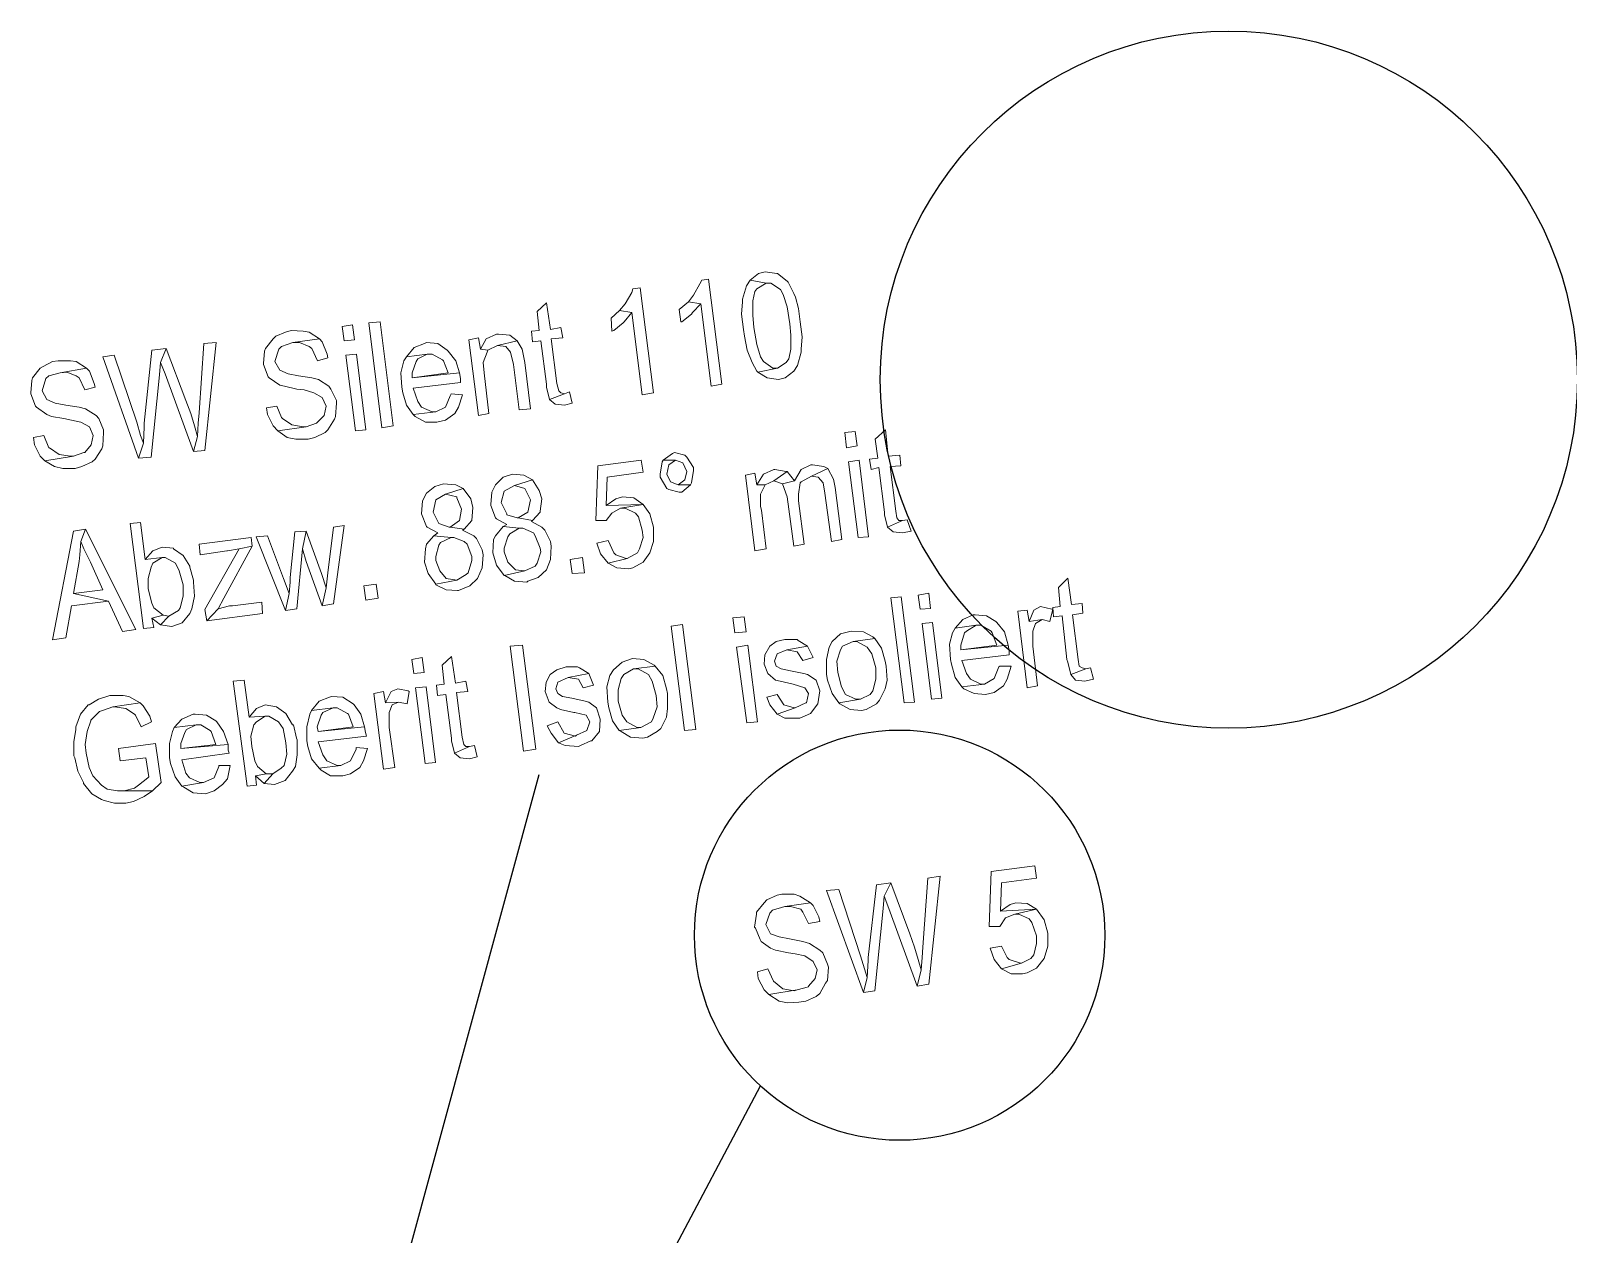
# Model space of a CAD drawing. Header units: metres. Extents: x 2713732.4 to 2713757.2, y 1226081.6 to 1226111.3.
# Drawn here: x 2713743.347 to 2713745.112, y 1226097.833 to 1226099.215 of the extents above; entities that cross this region are included whole.
import ezdxf

# ---------------------------------------------------------------- set-up
doc = ezdxf.new("R2010")
doc.units = ezdxf.units.M
doc.layers.add('einlagen_boden_erstes_og', color=7, linetype='Continuous', true_color=0x000000)

msp = doc.modelspace()

# ---------------------------------------------------------------- linework, layer by layer
at = {"layer": 'einlagen_boden_erstes_og', "color": 7, "linetype": 'Continuous', "lineweight": 25, "extrusion": (0.000477202, 0.001815, 0.999998)}
for p, q in [((2713743.9304, 1226098.3607, -0.1733), (2713743.4608, 1226096.6384, -0.17)), ((2713743.4608, 1226096.6384, -0.17), (2713744.1847, 1226098.0037, -0.1728))]:
    msp.add_line(p, q, dxfattribs=at)
at = {"layer": 'einlagen_boden_erstes_og', "color": 7, "lineweight": 0}
for points in [[(2713744.1901, 1226098.938), (2713744.1825, 1226098.9359), (2713744.1727, 1226098.9283), (2713744.1912, 1226098.925), (2713744.1966, 1226098.925), (2713744.2075, 1226098.9174), (2713744.2108, 1226098.912), (2713744.2151, 1226098.8978), (2713744.2184, 1226098.8783), (2713744.2194, 1226098.8653), (2713744.2194, 1226098.849), (2713744.2173, 1226098.8381), (2713744.214, 1226098.8338), (2713744.2042, 1226098.8272), (2713744.1814, 1226098.8229), (2713744.1923, 1226098.8164), (2713744.2053, 1226098.8142), (2713744.2129, 1226098.8164), (2713744.2227, 1226098.824), (2713744.2271, 1226098.8305), (2713744.2314, 1226098.8457), (2713744.2314, 1226098.849), (2713744.2325, 1226098.8631), (2713744.2303, 1226098.8805), (2713744.2281, 1226098.8957), (2713744.2249, 1226098.9087), (2713744.2227, 1226098.913), (2713744.2162, 1226098.9261), (2713744.2151, 1226098.9272), (2713744.2042, 1226098.9359), (2713744.2032, 1226098.9359)], [(2713744.1249, 1226098.9293), (2713744.1173, 1226098.9283), (2713744.1152, 1226098.9239), (2713744.1076, 1226098.9109), (2713744.1021, 1226098.9033), (2713744.1163, 1226098.9011), (2713744.1282, 1226098.8066), (2713744.1402, 1226098.8088)], [(2713744.1727, 1226098.9283), (2713744.1684, 1226098.9217), (2713744.164, 1226098.9065), (2713744.164, 1226098.9033), (2713744.163, 1226098.8892), (2713744.1651, 1226098.8718), (2713744.1662, 1226098.8642), (2713744.1695, 1226098.8479), (2713744.1749, 1226098.8338), (2713744.1803, 1226098.824), (2713744.1814, 1226098.8229), (2713744.2042, 1226098.8272), (2713744.1988, 1226098.8272), (2713744.1879, 1226098.8348), (2713744.1847, 1226098.8403), (2713744.1803, 1226098.8544), (2713744.1771, 1226098.8739), (2713744.176, 1226098.8881), (2713744.176, 1226098.9044), (2713744.1782, 1226098.9152), (2713744.1803, 1226098.9185), (2713744.1912, 1226098.925)], [(2713743.9392, 1226098.9022), (2713743.9283, 1226098.8924), (2713743.9305, 1226098.8707), (2713743.9218, 1226098.8696), (2713743.9229, 1226098.8577), (2713743.9327, 1226098.8587), (2713743.9392, 1226098.8088), (2713743.9392, 1226098.8055), (2713743.9425, 1226098.7914), (2713743.9598, 1226098.7979), (2713743.9555, 1226098.799), (2713743.9533, 1226098.8012), (2713743.9511, 1226098.8099), (2713743.9446, 1226098.8609), (2713743.9577, 1226098.862), (2713743.9555, 1226098.8739), (2713743.9435, 1226098.8718)], [(2713744.0467, 1226098.9196), (2713744.038, 1226098.9185), (2713744.037, 1226098.9141), (2713744.0294, 1226098.9011), (2713744.0228, 1226098.8935), (2713744.037, 1226098.8913), (2713744.0489, 1226098.7968), (2713744.0619, 1226098.799)], [(2713744.1021, 1226098.9033), (2713744.0913, 1226098.8946), (2713744.0934, 1226098.8805), (2713744.0945, 1226098.8805), (2713744.1054, 1226098.8892), (2713744.1065, 1226098.8913), (2713744.1163, 1226098.9011)], [(2713744.0228, 1226098.8935), (2713744.0131, 1226098.8848), (2713744.0141, 1226098.8696), (2713744.0163, 1226098.8707), (2713744.0272, 1226098.8794), (2713744.0283, 1226098.8805), (2713744.037, 1226098.8913)], [(2713743.6459, 1226098.8707), (2713743.6394, 1226098.8685), (2713743.6285, 1226098.8642), (2713743.6253, 1226098.8609), (2713743.6166, 1226098.85), (2713743.6155, 1226098.8468), (2713743.6144, 1226098.8327), (2713743.6144, 1226098.8316), (2713743.6198, 1226098.8175), (2713743.6209, 1226098.8164), (2713743.6329, 1226098.8077), (2713743.6383, 1226098.8066), (2713743.6524, 1226098.8033), (2713743.6611, 1226098.8023), (2713743.672, 1226098.799), (2713743.6818, 1226098.7936), (2713743.6861, 1226098.7838), (2713743.6839, 1226098.7729), (2713743.6763, 1226098.7653), (2713743.6752, 1226098.7642), (2713743.6633, 1226098.7599), (2713743.6307, 1226098.7555), (2713743.6416, 1226098.7479), (2713743.6513, 1226098.7458), (2713743.6655, 1226098.7458), (2713743.6731, 1226098.7479), (2713743.685, 1226098.7534), (2713743.6883, 1226098.7566), (2713743.6959, 1226098.7686), (2713743.697, 1226098.7718), (2713743.6981, 1226098.787), (2713743.6981, 1226098.7903), (2713743.6915, 1226098.8033), (2713743.6894, 1226098.8066), (2713743.6774, 1226098.8142), (2713743.6698, 1226098.8164), (2713743.6546, 1226098.8185), (2713743.6427, 1226098.8207), (2713743.6329, 1226098.8251), (2713743.6274, 1226098.8348), (2713743.6274, 1226098.8348), (2713743.6318, 1226098.849), (2713743.6351, 1226098.8522), (2713743.6481, 1226098.8566), (2713743.6785, 1226098.8609), (2713743.6666, 1226098.8685), (2713743.66, 1226098.8696)], [(2713743.7165, 1226098.8772), (2713743.7046, 1226098.875), (2713743.7067, 1226098.8587), (2713743.7187, 1226098.8598)], [(2713743.7502, 1226098.7588), (2713743.735, 1226098.8794), (2713743.748, 1226098.8805), (2713743.7632, 1226098.761), (2713743.7502, 1226098.7588)], [(2713743.5025, 1226098.85), (2713743.4862, 1226098.8479), (2713743.4775, 1226098.7642), (2713743.4775, 1226098.7599), (2713743.4765, 1226098.7414), (2713743.471, 1226098.724), (2713743.4852, 1226098.7251), (2713743.4949, 1226098.8196), (2713743.496, 1226098.8338)], [(2713743.5025, 1226098.85), (2713743.496, 1226098.8338), (2713743.5014, 1226098.8207), (2713743.534, 1226098.7316), (2713743.5384, 1226098.749), (2713743.5351, 1226098.761), (2713743.5308, 1226098.7751), (2713743.5253, 1226098.7903)], [(2713743.5601, 1226098.8566), (2713743.546, 1226098.8555), (2713743.5406, 1226098.7762), (2713743.5395, 1226098.7642), (2713743.5384, 1226098.749), (2713743.534, 1226098.7316), (2713743.5471, 1226098.7327)], [(2713743.6785, 1226098.8609), (2713743.6481, 1226098.8566), (2713743.6557, 1226098.8566), (2713743.6666, 1226098.8522), (2713743.6698, 1226098.85), (2713743.6763, 1226098.8359), (2713743.6883, 1226098.8392), (2713743.6872, 1226098.8435), (2713743.6818, 1226098.8577)], [(2713743.8012, 1226098.8566), (2713743.7991, 1226098.8555), (2713743.7871, 1226098.8511), (2713743.7784, 1226098.8403), (2713743.8023, 1226098.8435), (2713743.8078, 1226098.8435), (2713743.8197, 1226098.837), (2713743.8208, 1226098.8359), (2713743.8262, 1226098.8218), (2713743.785, 1226098.8164), (2713743.8393, 1226098.8218), (2713743.8349, 1226098.8359), (2713743.8262, 1226098.8468), (2713743.8251, 1226098.8479), (2713743.8143, 1226098.8555)], [(2713743.861, 1226098.862), (2713743.8501, 1226098.8598), (2713743.861, 1226098.7729), (2713743.8729, 1226098.7751), (2713743.8675, 1226098.8218), (2713743.8664, 1226098.8338), (2713743.8708, 1226098.8457), (2713743.8719, 1226098.8479), (2713743.8632, 1226098.849)], [(2713743.8838, 1226098.8663), (2713743.8816, 1226098.8663), (2713743.8697, 1226098.8609), (2713743.8632, 1226098.849), (2713743.8719, 1226098.8479), (2713743.8827, 1226098.8533), (2713743.9055, 1226098.8587), (2713743.8968, 1226098.8653)], [(2713743.9055, 1226098.8587), (2713743.8827, 1226098.8533), (2713743.8925, 1226098.8522), (2713743.8979, 1226098.8457), (2713743.9012, 1226098.8316), (2713743.9077, 1226098.7794), (2713743.9207, 1226098.7805), (2713743.9142, 1226098.8338), (2713743.911, 1226098.849)], [(2713743.3787, 1226098.8359), (2713743.3722, 1226098.8348), (2713743.3613, 1226098.8294), (2713743.3581, 1226098.8272), (2713743.3494, 1226098.8164), (2713743.3483, 1226098.8131), (2713743.3472, 1226098.799), (2713743.3472, 1226098.7979), (2713743.3526, 1226098.7838), (2713743.3537, 1226098.7827), (2713743.3657, 1226098.774), (2713743.3711, 1226098.7718), (2713743.3852, 1226098.7697), (2713743.3939, 1226098.7675), (2713743.4048, 1226098.7653), (2713743.4145, 1226098.7599), (2713743.4189, 1226098.7501), (2713743.4167, 1226098.7393), (2713743.4091, 1226098.7306), (2713743.408, 1226098.7306), (2713743.3961, 1226098.7262), (2713743.3635, 1226098.7208), (2713743.3744, 1226098.7143), (2713743.3841, 1226098.7121), (2713743.3983, 1226098.7121), (2713743.4059, 1226098.7143), (2713743.4178, 1226098.7197), (2713743.4211, 1226098.723), (2713743.4287, 1226098.7349), (2713743.4298, 1226098.7382), (2713743.4308, 1226098.7534), (2713743.4308, 1226098.7566), (2713743.4254, 1226098.7697), (2713743.4222, 1226098.7729), (2713743.4102, 1226098.7805), (2713743.4026, 1226098.7827), (2713743.3874, 1226098.7849), (2713743.3754, 1226098.787), (2713743.3657, 1226098.7914), (2713743.3602, 1226098.8012), (2713743.3602, 1226098.8012), (2713743.3646, 1226098.8153), (2713743.3678, 1226098.8185), (2713743.3809, 1226098.8218), (2713743.4113, 1226098.8272), (2713743.3993, 1226098.8348), (2713743.3928, 1226098.8359)], [(2713743.4428, 1226098.8424), (2713743.4298, 1226098.8403), (2713743.471, 1226098.724), (2713743.4765, 1226098.7414), (2713743.4732, 1226098.7501), (2713743.4689, 1226098.7653)], [(2713743.7209, 1226098.8435), (2713743.7089, 1226098.8424), (2713743.7198, 1226098.7555), (2713743.7317, 1226098.7566)], [(2713743.7784, 1226098.8403), (2713743.7752, 1226098.8359), (2713743.7719, 1226098.8218), (2713743.773, 1226098.8055), (2713743.7741, 1226098.799), (2713743.7784, 1226098.7849), (2713743.786, 1226098.774), (2713743.8121, 1226098.7773), (2713743.8078, 1226098.7773), (2713743.7958, 1226098.7827), (2713743.7915, 1226098.7892), (2713743.786, 1226098.8044), (2713743.8404, 1226098.8109), (2713743.8404, 1226098.8153), (2713743.8393, 1226098.8218), (2713743.785, 1226098.8164), (2713743.785, 1226098.8218), (2713743.7893, 1226098.8348), (2713743.7915, 1226098.8381), (2713743.8023, 1226098.8435)], [(2713743.4113, 1226098.8272), (2713743.3809, 1226098.8218), (2713743.3885, 1226098.8229), (2713743.3993, 1226098.8185), (2713743.4026, 1226098.8164), (2713743.4091, 1226098.8023), (2713743.4211, 1226098.8055), (2713743.42, 1226098.8099), (2713743.4145, 1226098.824)], [(2713743.8295, 1226098.7979), (2713743.8284, 1226098.7957), (2713743.823, 1226098.7827), (2713743.8121, 1226098.7773), (2713743.786, 1226098.774), (2713743.7882, 1226098.7718), (2713743.8002, 1226098.7653), (2713743.8132, 1226098.7653), (2713743.823, 1226098.7675), (2713743.8338, 1226098.7751), (2713743.8382, 1226098.7827), (2713743.8425, 1226098.7968)], [(2713743.9653, 1226098.8001), (2713743.9598, 1226098.7979), (2713743.9425, 1226098.7914), (2713743.949, 1226098.786), (2713743.9598, 1226098.7849), (2713743.9685, 1226098.787)], [(2713743.6296, 1226098.7838), (2713743.6177, 1226098.7816), (2713743.6188, 1226098.774), (2713743.6253, 1226098.761), (2713743.6307, 1226098.7555), (2713743.6633, 1226098.7599), (2713743.66, 1226098.7599), (2713743.647, 1226098.7621), (2713743.647, 1226098.7621), (2713743.6361, 1226098.7697), (2713743.6351, 1226098.7708)], [(2713743.3624, 1226098.7501), (2713743.3505, 1226098.7479), (2713743.3515, 1226098.7393), (2713743.3581, 1226098.7262), (2713743.3635, 1226098.7208), (2713743.3961, 1226098.7262), (2713743.3928, 1226098.7262), (2713743.3798, 1226098.7284), (2713743.3798, 1226098.7284), (2713743.3689, 1226098.736), (2713743.3678, 1226098.736)], [(2713744.2933, 1226098.7545), (2713744.2814, 1226098.7534), (2713744.2835, 1226098.736), (2713744.2955, 1226098.7382)], [(2713744.3281, 1226098.7566), (2713744.3161, 1226098.7458), (2713744.3194, 1226098.724), (2713744.3096, 1226098.723), (2713744.3118, 1226098.711), (2713744.3205, 1226098.7132), (2713744.327, 1226098.6621), (2713744.327, 1226098.6589), (2713744.3302, 1226098.6447), (2713744.3476, 1226098.6524), (2713744.3433, 1226098.6524), (2713744.3411, 1226098.6556), (2713744.34, 1226098.6632), (2713744.3335, 1226098.7143), (2713744.3455, 1226098.7154), (2713744.3444, 1226098.7273), (2713744.3313, 1226098.7262)], [(2713744.0858, 1226098.7306), (2713744.0837, 1226098.7295), (2713744.0728, 1226098.7219), (2713744.0869, 1226098.7219), (2713744.0956, 1226098.7186), (2713744.1, 1226098.7088), (2713744.0978, 1226098.6991), (2713744.0902, 1226098.6936), (2713744.1043, 1226098.6936), (2713744.1054, 1226098.6958), (2713744.1076, 1226098.7099), (2713744.1076, 1226098.7132), (2713744.1, 1226098.7251), (2713744.0978, 1226098.7273)], [(2713744.0478, 1226098.7219), (2713743.9979, 1226098.7154), (2713743.9957, 1226098.6524), (2713744.0076, 1226098.6524), (2713744.0141, 1226098.661), (2713744.0239, 1226098.6665), (2713744.05, 1226098.6708), (2713744.0076, 1226098.6697), (2713744.0087, 1226098.7023), (2713744.05, 1226098.7078)], [(2713744.0728, 1226098.7219), (2713744.0717, 1226098.7197), (2713744.0695, 1226098.7056), (2713744.0695, 1226098.7023), (2713744.0772, 1226098.6893), (2713744.0793, 1226098.6882), (2713744.0913, 1226098.6849), (2713744.0945, 1226098.6849), (2713744.1043, 1226098.6936), (2713744.0902, 1226098.6936), (2713744.0815, 1226098.6969), (2713744.0772, 1226098.7056), (2713744.0793, 1226098.7164), (2713744.0869, 1226098.7219)], [(2713744.201, 1226098.711), (2713744.1999, 1226098.711), (2713744.1879, 1226098.7056), (2713744.1803, 1226098.6936), (2713744.1901, 1226098.6936), (2713744.1999, 1226098.698), (2713744.2151, 1226098.7088), (2713744.214, 1226098.7088)], [(2713744.2151, 1226098.7088), (2713744.1999, 1226098.698), (2713744.2097, 1226098.6947), (2713744.2238, 1226098.698)], [(2713744.2444, 1226098.7164), (2713744.2423, 1226098.7164), (2713744.2314, 1226098.711), (2713744.2238, 1226098.698), (2713744.2097, 1226098.6947), (2713744.2097, 1226098.6947), (2713744.2151, 1226098.6795), (2713744.2227, 1226098.623), (2713744.2347, 1226098.6252), (2713744.2281, 1226098.6752), (2713744.2281, 1226098.6828), (2713744.2303, 1226098.6958), (2713744.2314, 1226098.6969), (2713744.2433, 1226098.7034), (2713744.2618, 1226098.7121), (2713744.2575, 1226098.7143)], [(2713744.2618, 1226098.7121), (2713744.2433, 1226098.7034), (2713744.2509, 1226098.7023), (2713744.2564, 1226098.6958), (2713744.2586, 1226098.6839), (2713744.2662, 1226098.6285), (2713744.2781, 1226098.6306), (2713744.2705, 1226098.6904), (2713744.2683, 1226098.7001)], [(2713744.2977, 1226098.7219), (2713744.2857, 1226098.7197), (2713744.2966, 1226098.6328), (2713744.3085, 1226098.6339)], [(2713743.8208, 1226098.6947), (2713743.811, 1226098.6915), (2713743.8012, 1226098.6839), (2713743.7969, 1226098.6752), (2713743.7958, 1226098.66), (2713743.7958, 1226098.66), (2713743.8012, 1226098.6458), (2713743.8023, 1226098.6447), (2713743.8143, 1226098.6382), (2713743.8099, 1226098.635), (2713743.8295, 1226098.6328), (2713743.8327, 1226098.6328), (2713743.8447, 1226098.6285), (2713743.848, 1226098.6252), (2713743.8534, 1226098.6111), (2713743.8534, 1226098.6067), (2713743.849, 1226098.5926), (2713743.8469, 1226098.5904), (2713743.836, 1226098.5839), (2713743.8121, 1226098.5796), (2713743.8121, 1226098.5785), (2713743.8241, 1226098.5731), (2713743.8371, 1226098.572), (2713743.8382, 1226098.572), (2713743.8512, 1226098.5774), (2713743.8599, 1226098.5861), (2713743.8653, 1226098.598), (2713743.8664, 1226098.6132), (2713743.8653, 1226098.6187), (2713743.8588, 1226098.6317), (2713743.8556, 1226098.635), (2713743.8425, 1226098.6415), (2713743.8447, 1226098.6426), (2713743.8284, 1226098.6447), (2713743.8273, 1226098.6447), (2713743.8154, 1226098.6491), (2713743.8154, 1226098.6491), (2713743.8089, 1226098.6621), (2713743.8121, 1226098.6762), (2713743.8121, 1226098.6762), (2713743.823, 1226098.6828), (2713743.8436, 1226098.6893), (2713743.8349, 1226098.6936)], [(2713743.9001, 1226098.7056), (2713743.8892, 1226098.7023), (2713743.8805, 1226098.6936), (2713743.8762, 1226098.6849), (2713743.8751, 1226098.6708), (2713743.8751, 1226098.6697), (2713743.8805, 1226098.6556), (2713743.8816, 1226098.6545), (2713743.8936, 1226098.648), (2713743.8892, 1226098.6458), (2713743.9077, 1226098.6437), (2713743.912, 1226098.6437), (2713743.924, 1226098.6382), (2713743.9262, 1226098.635), (2713743.9316, 1226098.6209), (2713743.9327, 1226098.6165), (2713743.9283, 1226098.6035), (2713743.9262, 1226098.6002), (2713743.9142, 1226098.5948), (2713743.8903, 1226098.5894), (2713743.8914, 1226098.5894), (2713743.9023, 1226098.5828), (2713743.9164, 1226098.5817), (2713743.9175, 1226098.5828), (2713743.9294, 1226098.5872), (2713743.9392, 1226098.5959), (2713743.9435, 1226098.6078), (2713743.9446, 1226098.623), (2713743.9435, 1226098.6285), (2713743.937, 1226098.6415), (2713743.9338, 1226098.6447), (2713743.9218, 1226098.6513), (2713743.9229, 1226098.6524), (2713743.9066, 1226098.6556), (2713743.9055, 1226098.6556), (2713743.8936, 1226098.6589), (2713743.8936, 1226098.66), (2713743.8871, 1226098.673), (2713743.8903, 1226098.686), (2713743.8903, 1226098.686), (2713743.9023, 1226098.6925), (2713743.9229, 1226098.6991), (2713743.9131, 1226098.7045)], [(2713743.9229, 1226098.6991), (2713743.9023, 1226098.6925), (2713743.9023, 1226098.6925), (2713743.9142, 1226098.6893), (2713743.9142, 1226098.6893), (2713743.9207, 1226098.6762), (2713743.9175, 1226098.6621), (2713743.9175, 1226098.6621), (2713743.9066, 1226098.6556), (2713743.9229, 1226098.6524), (2713743.9316, 1226098.6621), (2713743.9316, 1226098.6632), (2713743.9338, 1226098.6773), (2713743.9305, 1226098.6871)], [(2713744.1782, 1226098.7067), (2713744.1673, 1226098.7045), (2713744.1782, 1226098.6176), (2713744.1912, 1226098.6198), (2713744.1858, 1226098.6643), (2713744.1847, 1226098.6686), (2713744.1847, 1226098.6828), (2713744.1901, 1226098.6936), (2713744.1803, 1226098.6936)], [(2713743.8436, 1226098.6893), (2713743.823, 1226098.6828), (2713743.823, 1226098.6828), (2713743.836, 1226098.6795), (2713743.836, 1226098.6784), (2713743.8414, 1226098.6654), (2713743.8393, 1226098.6524), (2713743.8393, 1226098.6524), (2713743.8284, 1226098.6447), (2713743.8447, 1226098.6426), (2713743.8534, 1226098.6524), (2713743.8534, 1226098.6524), (2713743.8545, 1226098.6676), (2713743.8523, 1226098.6773)], [(2713744.0261, 1226098.6795), (2713744.0185, 1226098.6773), (2713744.0076, 1226098.6697), (2713744.05, 1226098.6708), (2713744.0391, 1226098.6784)], [(2713744.05, 1226098.6708), (2713744.0239, 1226098.6665), (2713744.0294, 1226098.6665), (2713744.0413, 1226098.661), (2713744.0446, 1226098.6567), (2713744.0489, 1226098.6415), (2713744.05, 1226098.6328), (2713744.0456, 1226098.6198), (2713744.0435, 1226098.6154), (2713744.0315, 1226098.6089), (2713744.0098, 1226098.6035), (2713744.0196, 1226098.598), (2713744.0337, 1226098.597), (2713744.038, 1226098.598), (2713744.05, 1226098.6046), (2713744.0576, 1226098.6154), (2713744.0619, 1226098.6285), (2713744.0619, 1226098.6447), (2713744.0619, 1226098.6447), (2713744.0576, 1226098.66)], [(2713743.4102, 1226098.6426), (2713743.3961, 1226098.6404), (2713743.3722, 1226098.5155), (2713743.3874, 1226098.5177), (2713743.3939, 1226098.5546), (2713743.4363, 1226098.56), (2713743.3961, 1226098.5687), (2713743.4026, 1226098.6056), (2713743.4037, 1226098.6132), (2713743.4048, 1226098.6285)], [(2713743.4102, 1226098.6426), (2713743.4048, 1226098.6285), (2713743.408, 1226098.6198), (2713743.4156, 1226098.6046), (2713743.4298, 1226098.5731), (2713743.3961, 1226098.5687), (2713743.4363, 1226098.56), (2713743.4526, 1226098.5253), (2713743.4678, 1226098.5274)], [(2713743.4732, 1226098.6502), (2713743.4613, 1226098.6491), (2713743.4765, 1226098.5285), (2713743.4884, 1226098.5296), (2713743.4862, 1226098.5405), (2713743.4993, 1226098.5437), (2713743.4884, 1226098.5524), (2713743.4862, 1226098.5578), (2713743.4819, 1226098.5741), (2713743.4819, 1226098.5861), (2713743.4852, 1226098.5991), (2713743.4873, 1226098.6035), (2713743.4982, 1226098.61), (2713743.4786, 1226098.6078)], [(2713743.6633, 1226098.6404), (2713743.6503, 1226098.6393), (2713743.6448, 1226098.5872), (2713743.6448, 1226098.5817), (2713743.6437, 1226098.5687), (2713743.6394, 1226098.5492), (2713743.6524, 1226098.5513), (2713743.659, 1226098.6198)], [(2713743.6633, 1226098.6404), (2713743.659, 1226098.6198), (2713743.6633, 1226098.6056), (2713743.6818, 1226098.5546), (2713743.6861, 1226098.5752), (2713743.6807, 1226098.5915)], [(2713743.7067, 1226098.6469), (2713743.6948, 1226098.6447), (2713743.6883, 1226098.5926), (2713743.6861, 1226098.5752), (2713743.6818, 1226098.5546), (2713743.6948, 1226098.5568)], [(2713743.8892, 1226098.6458), (2713743.8805, 1226098.635), (2713743.8784, 1226098.6306), (2713743.8773, 1226098.6154), (2713743.8816, 1226098.6013), (2713743.8903, 1226098.5894), (2713743.9142, 1226098.5948), (2713743.9034, 1226098.5959), (2713743.8947, 1226098.6046), (2713743.8903, 1226098.6165), (2713743.8903, 1226098.6209), (2713743.8947, 1226098.6339), (2713743.8968, 1226098.6371), (2713743.9077, 1226098.6437)], [(2713744.3531, 1226098.6534), (2713744.3476, 1226098.6524), (2713744.3302, 1226098.6447), (2713744.3368, 1226098.6393), (2713744.3476, 1226098.6382), (2713744.3574, 1226098.6404)], [(2713743.4982, 1226098.6219), (2713743.4873, 1226098.6176), (2713743.4786, 1226098.6078), (2713743.4982, 1226098.61), (2713743.5014, 1226098.61), (2713743.5134, 1226098.6035), (2713743.5177, 1226098.5948), (2713743.5221, 1226098.5785), (2713743.5221, 1226098.5655), (2713743.5188, 1226098.5524), (2713743.5167, 1226098.5492), (2713743.5058, 1226098.5426), (2713743.496, 1226098.5329), (2713743.5091, 1226098.5307), (2713743.5091, 1226098.5307), (2713743.521, 1226098.535), (2713743.5297, 1226098.5459), (2713743.5319, 1226098.5513), (2713743.5351, 1226098.5655), (2713743.534, 1226098.5817), (2713743.534, 1226098.5839), (2713743.5297, 1226098.5991), (2713743.5297, 1226098.6002), (2713743.5221, 1226098.6122), (2713743.5112, 1226098.6198), (2713743.5112, 1226098.6209)], [(2713743.6003, 1226098.6328), (2713743.5406, 1226098.6252), (2713743.5416, 1226098.6132), (2713743.5721, 1226098.6176), (2713743.5731, 1226098.6176), (2713743.5862, 1226098.6198), (2713743.6014, 1226098.623)], [(2713743.6014, 1226098.623), (2713743.5862, 1226098.6198), (2713743.5471, 1226098.5502), (2713743.5492, 1226098.5372), (2713743.5623, 1226098.5513), (2713743.5688, 1226098.5633)], [(2713743.6188, 1226098.635), (2713743.6057, 1226098.6339), (2713743.6394, 1226098.5492), (2713743.6437, 1226098.5687), (2713743.6372, 1226098.5861)], [(2713743.8099, 1226098.635), (2713743.8012, 1226098.6252), (2713743.8002, 1226098.6198), (2713743.7991, 1226098.6046), (2713743.8034, 1226098.5915), (2713743.8121, 1226098.5796), (2713743.836, 1226098.5839), (2713743.8241, 1226098.5861), (2713743.8165, 1226098.5948), (2713743.8121, 1226098.6067), (2713743.8121, 1226098.6111), (2713743.8154, 1226098.6241), (2713743.8175, 1226098.6274), (2713743.8295, 1226098.6328)], [(2713744.0098, 1226098.6295), (2713743.9968, 1226098.6263), (2713744.0011, 1226098.6143), (2713744.0098, 1226098.6035), (2713744.0315, 1226098.6089), (2713744.0304, 1226098.6089), (2713744.0185, 1226098.6132), (2713744.0163, 1226098.6154)], [(2713743.9685, 1226098.5915), (2713743.9664, 1226098.6078), (2713743.9805, 1226098.61), (2713743.9826, 1226098.5926), (2713743.9685, 1226098.5915)], [(2713744.5373, 1226098.5865), (2713744.5265, 1226098.5756), (2713744.5286, 1226098.5539), (2713744.52, 1226098.5528), (2713744.521, 1226098.5419), (2713744.5308, 1226098.543), (2713744.5363, 1226098.4931), (2713744.5373, 1226098.4898), (2713744.5406, 1226098.4757), (2713744.558, 1226098.4822), (2713744.5536, 1226098.4833), (2713744.5504, 1226098.4855), (2713744.5493, 1226098.4931), (2713744.5428, 1226098.5441), (2713744.5547, 1226098.5463), (2713744.5536, 1226098.5571), (2713744.5417, 1226098.5561)], [(2713743.7317, 1226098.5611), (2713743.7296, 1226098.5774), (2713743.7437, 1226098.5796), (2713743.7458, 1226098.5633), (2713743.7317, 1226098.5611)], [(2713744.3777, 1226098.5691), (2713744.3657, 1226098.5669), (2713744.3679, 1226098.5506), (2713744.3798, 1226098.5517)], [(2713743.6122, 1226098.5589), (2713743.5786, 1226098.5546), (2713743.5753, 1226098.5546), (2713743.5623, 1226098.5513), (2713743.5492, 1226098.5372), (2713743.6133, 1226098.5459)], [(2713744.3494, 1226098.4431), (2713744.3342, 1226098.5637), (2713744.3462, 1226098.5648), (2713744.3614, 1226098.4442), (2713744.3494, 1226098.4431)], [(2713744.4906, 1226098.5495), (2713744.4798, 1226098.5485), (2713744.4906, 1226098.4605), (2713744.5026, 1226098.4626), (2713744.4971, 1226098.5083), (2713744.4971, 1226098.5104), (2713744.4971, 1226098.5256), (2713744.5004, 1226098.5343), (2713744.508, 1226098.5387), (2713744.4928, 1226098.5365)], [(2713744.5058, 1226098.5539), (2713744.4982, 1226098.5495), (2713744.4982, 1226098.5495), (2713744.4928, 1226098.5365), (2713744.508, 1226098.5387), (2713744.5167, 1226098.5365), (2713744.52, 1226098.5506), (2713744.5189, 1226098.5506)], [(2713743.4993, 1226098.5437), (2713743.4862, 1226098.5405), (2713743.496, 1226098.5329), (2713743.5058, 1226098.5426)], [(2713744.0974, 1226098.4116), (2713744.0822, 1226098.5311), (2713744.0952, 1226098.5333), (2713744.1104, 1226098.4127), (2713744.0974, 1226098.4116)], [(2713744.1658, 1226098.5419), (2713744.1528, 1226098.5409), (2713744.155, 1226098.5235), (2713744.168, 1226098.5246)], [(2713744.382, 1226098.5354), (2713744.3701, 1226098.5343), (2713744.3809, 1226098.4474), (2713744.3929, 1226098.4485)], [(2713744.4081, 1226098.5289), (2713744.4048, 1226098.5235), (2713744.4016, 1226098.5104), (2713744.4026, 1226098.4931), (2713744.4037, 1226098.4876), (2713744.4081, 1226098.4724), (2713744.4157, 1226098.4616), (2713744.4417, 1226098.4648), (2713744.4374, 1226098.4648), (2713744.4255, 1226098.4703), (2713744.4211, 1226098.4768), (2713744.4157, 1226098.492), (2713744.47, 1226098.4985), (2713744.47, 1226098.5028), (2713744.4689, 1226098.5094), (2713744.4146, 1226098.5039), (2713744.4146, 1226098.5094), (2713744.4189, 1226098.5235), (2713744.4211, 1226098.5256), (2713744.432, 1226098.5322)], [(2713744.4309, 1226098.5441), (2713744.4287, 1226098.5441), (2713744.4168, 1226098.5387), (2713744.4081, 1226098.5289), (2713744.432, 1226098.5322), (2713744.4374, 1226098.5322), (2713744.4494, 1226098.5256), (2713744.4504, 1226098.5235), (2713744.4559, 1226098.5094), (2713744.4146, 1226098.5039), (2713744.4689, 1226098.5094), (2713744.4646, 1226098.5246), (2713744.4559, 1226098.5354), (2713744.4548, 1226098.5365), (2713744.4439, 1226098.543)], [(2713744.2126, 1226098.5159), (2713744.2028, 1226098.5137), (2713744.1952, 1226098.5083), (2713744.1897, 1226098.4985), (2713744.1887, 1226098.4876), (2713744.193, 1226098.4768), (2713744.2017, 1226098.4692), (2713744.2071, 1226098.4681), (2713744.2223, 1226098.4648), (2713744.2223, 1226098.4648), (2713744.2354, 1226098.4605), (2713744.2397, 1226098.454), (2713744.2375, 1226098.4431), (2713744.2365, 1226098.4431), (2713744.2245, 1226098.4377), (2713744.2039, 1226098.4301), (2713744.2126, 1226098.4257), (2713744.2267, 1226098.4257), (2713744.2299, 1226098.4257), (2713744.2419, 1226098.4311), (2713744.2419, 1226098.4311), (2713744.2506, 1226098.442), (2713744.2527, 1226098.4572), (2713744.2484, 1226098.4692), (2713744.2386, 1226098.4757), (2713744.2343, 1226098.4768), (2713744.2191, 1226098.48), (2713744.2082, 1226098.4822), (2713744.2028, 1226098.4855), (2713744.2006, 1226098.4909), (2713744.2039, 1226098.4996), (2713744.2147, 1226098.5039), (2713744.2386, 1226098.5083), (2713744.2278, 1226098.5148), (2713744.2267, 1226098.5159)], [(2713744.2886, 1226098.5256), (2713744.2766, 1226098.5224), (2713744.2669, 1226098.5137), (2713744.2636, 1226098.5072), (2713744.2603, 1226098.4931), (2713744.2603, 1226098.4757), (2713744.2614, 1226098.4692), (2713744.2669, 1226098.454), (2713744.2745, 1226098.4431), (2713744.2995, 1226098.4474), (2713744.294, 1226098.4474), (2713744.2821, 1226098.4529), (2713744.2777, 1226098.4616), (2713744.2734, 1226098.4779), (2713744.2723, 1226098.4909), (2713744.2766, 1226098.5039), (2713744.2788, 1226098.5083), (2713744.2908, 1226098.5137), (2713744.3157, 1226098.517), (2713744.3136, 1226098.5191), (2713744.3027, 1226098.5246)], [(2713744.3157, 1226098.517), (2713744.2908, 1226098.5137), (2713744.2951, 1226098.5137), (2713744.3071, 1226098.5072), (2713744.3125, 1226098.4996), (2713744.3168, 1226098.4833), (2713744.3168, 1226098.4703), (2713744.3136, 1226098.4572), (2713744.3103, 1226098.4529), (2713744.2995, 1226098.4474), (2713744.2745, 1226098.4431), (2713744.2756, 1226098.442), (2713744.2875, 1226098.4355), (2713744.3005, 1226098.4344), (2713744.306, 1226098.4355), (2713744.3179, 1226098.442), (2713744.3212, 1226098.4464), (2713744.3277, 1226098.4594), (2713744.3299, 1226098.4692), (2713744.3288, 1226098.4855), (2713744.3277, 1226098.4909), (2713744.3233, 1226098.5061)], [(2713743.9128, 1226098.3877), (2713743.8975, 1226098.5083), (2713743.9117, 1226098.5094), (2713743.9269, 1226098.3899), (2713743.9128, 1226098.3877)], [(2713744.1702, 1226098.5094), (2713744.1572, 1226098.5072), (2713744.1691, 1226098.4203), (2713744.1811, 1226098.4214)], [(2713744.2386, 1226098.5083), (2713744.2147, 1226098.5039), (2713744.2267, 1226098.5018), (2713744.2332, 1226098.492), (2713744.2451, 1226098.4952)], [(2713743.7965, 1226098.4952), (2713743.7846, 1226098.4931), (2713743.7867, 1226098.4768), (2713743.7987, 1226098.4779)], [(2713743.8302, 1226098.4963), (2713743.8193, 1226098.4865), (2713743.8215, 1226098.4648), (2713743.8128, 1226098.4637), (2713743.8139, 1226098.4518), (2713743.8237, 1226098.4529), (2713743.8302, 1226098.4029), (2713743.8302, 1226098.3996), (2713743.8335, 1226098.3855), (2713743.8508, 1226098.3931), (2713743.8465, 1226098.3931), (2713743.8443, 1226098.3953), (2713743.8421, 1226098.404), (2713743.8356, 1226098.455), (2713743.8487, 1226098.4561), (2713743.8465, 1226098.4681), (2713743.8345, 1226098.4659)], [(2713743.9616, 1226098.4844), (2713743.9508, 1226098.4811), (2713743.9432, 1226098.4757), (2713743.9388, 1226098.467), (2713743.9377, 1226098.4561), (2713743.9421, 1226098.4442), (2713743.9508, 1226098.4377), (2713743.9551, 1226098.4355), (2713743.9703, 1226098.4322), (2713743.9714, 1226098.4322), (2713743.9844, 1226098.429), (2713743.9888, 1226098.4214), (2713743.9855, 1226098.4116), (2713743.9855, 1226098.4116), (2713743.9736, 1226098.4062), (2713743.9529, 1226098.3975), (2713743.9605, 1226098.3942), (2713743.9758, 1226098.3931), (2713743.9779, 1226098.3942), (2713743.9899, 1226098.3996), (2713743.991, 1226098.3996), (2713743.9997, 1226098.4105), (2713744.0007, 1226098.4246), (2713743.9964, 1226098.4377), (2713743.9877, 1226098.4442), (2713743.9834, 1226098.4453), (2713743.9682, 1226098.4485), (2713743.9573, 1226098.4507), (2713743.9519, 1226098.454), (2713743.9497, 1226098.4594), (2713743.9519, 1226098.467), (2713743.9638, 1226098.4724), (2713743.9877, 1226098.4768), (2713743.9768, 1226098.4833), (2713743.9747, 1226098.4844)], [(2713744.0377, 1226098.4941), (2713744.0257, 1226098.4898), (2713744.0159, 1226098.4811), (2713744.0116, 1226098.4746), (2713744.0083, 1226098.4616), (2713744.0094, 1226098.4442), (2713744.0105, 1226098.4377), (2713744.0149, 1226098.4225), (2713744.0225, 1226098.4116), (2713744.0474, 1226098.4149), (2713744.0431, 1226098.4149), (2713744.0312, 1226098.4214), (2713744.0257, 1226098.429), (2713744.0214, 1226098.4453), (2713744.0214, 1226098.4583), (2713744.0246, 1226098.4713), (2713744.0279, 1226098.4757), (2713744.0388, 1226098.4822), (2713744.0637, 1226098.4855), (2713744.0627, 1226098.4865), (2713744.0507, 1226098.4931)], [(2713744.0637, 1226098.4855), (2713744.0388, 1226098.4822), (2713744.0442, 1226098.4822), (2713744.0561, 1226098.4757), (2713744.0605, 1226098.4681), (2713744.0648, 1226098.4518), (2713744.0659, 1226098.4387), (2713744.0616, 1226098.4257), (2713744.0594, 1226098.4214), (2713744.0474, 1226098.4149), (2713744.0225, 1226098.4116), (2713744.0246, 1226098.4105), (2713744.0355, 1226098.404), (2713744.0496, 1226098.4029), (2713744.055, 1226098.404), (2713744.0659, 1226098.4105), (2713744.0703, 1226098.4138), (2713744.0768, 1226098.4268), (2713744.0779, 1226098.4366), (2713744.0779, 1226098.454), (2713744.0768, 1226098.4594), (2713744.0724, 1226098.4746)], [(2713744.4591, 1226098.4855), (2713744.458, 1226098.4844), (2713744.4526, 1226098.4713), (2713744.4417, 1226098.4648), (2713744.4157, 1226098.4616), (2713744.4179, 1226098.4594), (2713744.4298, 1226098.454), (2713744.4428, 1226098.4529), (2713744.4526, 1226098.455), (2713744.4635, 1226098.4626), (2713744.4678, 1226098.4703), (2713744.4722, 1226098.4855)], [(2713744.5634, 1226098.4833), (2713744.558, 1226098.4822), (2713744.5406, 1226098.4757), (2713744.546, 1226098.4692), (2713744.5569, 1226098.4681), (2713744.5667, 1226098.4703)], [(2713743.5923, 1226098.4692), (2713743.5793, 1226098.4681), (2713743.5956, 1226098.3475), (2713743.6064, 1226098.3486), (2713743.6053, 1226098.3595), (2713743.6173, 1226098.3616), (2713743.6075, 1226098.3703), (2713743.6043, 1226098.3768), (2713743.601, 1226098.3931), (2713743.5999, 1226098.4051), (2713743.6032, 1226098.4181), (2713743.6064, 1226098.4214), (2713743.6162, 1226098.4279), (2713743.5977, 1226098.4268)], [(2713743.8009, 1226098.4616), (2713743.7889, 1226098.4605), (2713743.7998, 1226098.3736), (2713743.8117, 1226098.3747)], [(2713743.9877, 1226098.4768), (2713743.9638, 1226098.4724), (2713743.9758, 1226098.4703), (2713743.9812, 1226098.4605), (2713743.9931, 1226098.4637)], [(2713743.4402, 1226098.4518), (2713743.4381, 1226098.4518), (2713743.425, 1226098.4474), (2713743.4142, 1226098.4409), (2713743.4131, 1226098.4409), (2713743.4044, 1226098.4301), (2713743.399, 1226098.4159), (2713743.399, 1226098.4127), (2713743.3968, 1226098.3986), (2713743.3968, 1226098.3823), (2713743.3979, 1226098.3801), (2713743.4011, 1226098.3649), (2713743.4077, 1226098.3519), (2713743.4077, 1226098.3508), (2713743.4174, 1226098.3388), (2713743.4283, 1226098.3323), (2713743.4316, 1226098.3312), (2713743.4435, 1226098.328), (2713743.4565, 1226098.328), (2713743.4652, 1226098.3301), (2713743.4772, 1226098.3356), (2713743.4869, 1226098.3421), (2713743.4544, 1226098.3421), (2713743.4468, 1226098.3421), (2713743.4348, 1226098.3442), (2713743.4283, 1226098.3486), (2713743.4185, 1226098.3595), (2713743.4142, 1226098.3692), (2713743.4109, 1226098.3855), (2713743.4098, 1226098.3953), (2713743.412, 1226098.4105), (2713743.4163, 1226098.4225), (2713743.4163, 1226098.4235), (2713743.4261, 1226098.4333), (2713743.4294, 1226098.4344), (2713743.4413, 1226098.4387), (2713743.4728, 1226098.4431), (2713743.4598, 1226098.4507), (2713743.4533, 1226098.4518)], [(2713743.6922, 1226098.4507), (2713743.6901, 1226098.4496), (2713743.6781, 1226098.4453), (2713743.6694, 1226098.4344), (2713743.6944, 1226098.4377), (2713743.6988, 1226098.4377), (2713743.7107, 1226098.4311), (2713743.7118, 1226098.4301), (2713743.7172, 1226098.4159), (2713743.677, 1226098.4105), (2713743.7303, 1226098.4159), (2713743.7259, 1226098.4301), (2713743.7183, 1226098.4409), (2713743.7172, 1226098.442), (2713743.7053, 1226098.4496)], [(2713743.752, 1226098.4561), (2713743.7411, 1226098.454), (2713743.752, 1226098.3671), (2713743.765, 1226098.3692), (2713743.7585, 1226098.4149), (2713743.7585, 1226098.4159), (2713743.7585, 1226098.4322), (2713743.7618, 1226098.4409), (2713743.7694, 1226098.4442), (2713743.7542, 1226098.4431)], [(2713743.7683, 1226098.4594), (2713743.7607, 1226098.4561), (2713743.7607, 1226098.4561), (2713743.7542, 1226098.4431), (2713743.7694, 1226098.4442), (2713743.7791, 1226098.442), (2713743.7813, 1226098.4561), (2713743.7802, 1226098.4572)], [(2713744.2039, 1226098.4529), (2713744.1919, 1226098.4496), (2713744.1952, 1226098.4409), (2713744.2039, 1226098.4301), (2713744.2245, 1226098.4377), (2713744.2234, 1226098.4377), (2713744.2115, 1226098.4409), (2713744.2115, 1226098.4409)], [(2713743.4728, 1226098.4431), (2713743.4413, 1226098.4387), (2713743.4435, 1226098.4387), (2713743.4565, 1226098.4366), (2713743.4663, 1226098.4301), (2713743.4674, 1226098.429), (2713743.4739, 1226098.4159), (2713743.4859, 1226098.4214), (2713743.4837, 1226098.4279), (2713743.4761, 1226098.4398)], [(2713743.5358, 1226098.4301), (2713743.5337, 1226098.4301), (2713743.5206, 1226098.4246), (2713743.5119, 1226098.4149), (2713743.5369, 1226098.4181), (2713743.5423, 1226098.4181), (2713743.5532, 1226098.4116), (2713743.5543, 1226098.4105), (2713743.5597, 1226098.3953), (2713743.5195, 1226098.391), (2713743.5738, 1226098.3953), (2713743.5684, 1226098.4105), (2713743.5608, 1226098.4214), (2713743.5597, 1226098.4225), (2713743.5489, 1226098.429)], [(2713743.6162, 1226098.4409), (2713743.6064, 1226098.4366), (2713743.5977, 1226098.4268), (2713743.6162, 1226098.4279), (2713743.6206, 1226098.4279), (2713743.6314, 1226098.4214), (2713743.6368, 1226098.4138), (2713743.6401, 1226098.3975), (2713743.6412, 1226098.3844), (2713743.6379, 1226098.3714), (2713743.6347, 1226098.3681), (2713743.6249, 1226098.3616), (2713743.6151, 1226098.3508), (2713743.6271, 1226098.3497), (2713743.6271, 1226098.3497), (2713743.639, 1226098.354), (2713743.6477, 1226098.3649), (2713743.651, 1226098.3703), (2713743.6531, 1226098.3834), (2713743.6531, 1226098.4007), (2713743.6521, 1226098.4029), (2713743.6488, 1226098.4181), (2713743.6477, 1226098.4181), (2713743.6401, 1226098.4311), (2713743.6292, 1226098.4387), (2713743.6292, 1226098.4387)], [(2713743.6694, 1226098.4344), (2713743.6673, 1226098.4301), (2713743.664, 1226098.4159), (2713743.664, 1226098.3996), (2713743.6651, 1226098.3931), (2713743.6694, 1226098.379), (2713743.6781, 1226098.3681), (2713743.7031, 1226098.3714), (2713743.6988, 1226098.3714), (2713743.6868, 1226098.3768), (2713743.6825, 1226098.3834), (2713743.677, 1226098.3986), (2713743.7324, 1226098.4051), (2713743.7314, 1226098.4094), (2713743.7303, 1226098.4159), (2713743.677, 1226098.4105), (2713743.676, 1226098.4159), (2713743.6803, 1226098.429), (2713743.6825, 1226098.4322), (2713743.6944, 1226098.4377)], [(2713743.5119, 1226098.4149), (2713743.5098, 1226098.4105), (2713743.5065, 1226098.3964), (2713743.5065, 1226098.3801), (2713743.5076, 1226098.3736), (2713743.513, 1226098.3584), (2713743.5206, 1226098.3475), (2713743.5456, 1226098.3519), (2713743.5413, 1226098.3519), (2713743.5293, 1226098.3573), (2713743.525, 1226098.3627), (2713743.5206, 1226098.3779), (2713743.5749, 1226098.3855), (2713743.5738, 1226098.3888), (2713743.5738, 1226098.3953), (2713743.5195, 1226098.391), (2713743.5195, 1226098.3964), (2713743.5239, 1226098.4094), (2713743.5261, 1226098.4127), (2713743.5369, 1226098.4181)], [(2713743.9519, 1226098.4214), (2713743.9399, 1226098.417), (2713743.9443, 1226098.4083), (2713743.9529, 1226098.3975), (2713743.9736, 1226098.4062), (2713743.9725, 1226098.4051), (2713743.9595, 1226098.4083), (2713743.9595, 1226098.4083)], [(2713743.4902, 1226098.3964), (2713743.4478, 1226098.391), (2713743.45, 1226098.3768), (2713743.4793, 1226098.3801), (2713743.4826, 1226098.3584), (2713743.4815, 1226098.3573), (2713743.4707, 1226098.3486), (2713743.4663, 1226098.3453), (2713743.4544, 1226098.3421), (2713743.4869, 1226098.3421), (2713743.4967, 1226098.3519)], [(2713743.7205, 1226098.392), (2713743.7205, 1226098.3899), (2713743.714, 1226098.3768), (2713743.7031, 1226098.3714), (2713743.6781, 1226098.3681), (2713743.6803, 1226098.366), (2713743.6912, 1226098.3595), (2713743.7053, 1226098.3595), (2713743.714, 1226098.3616), (2713743.7248, 1226098.3692), (2713743.7292, 1226098.3768), (2713743.7335, 1226098.391)], [(2713743.8563, 1226098.3942), (2713743.8508, 1226098.3931), (2713743.8335, 1226098.3855), (2713743.84, 1226098.3801), (2713743.8508, 1226098.379), (2713743.8595, 1226098.3812)], [(2713743.563, 1226098.3714), (2713743.563, 1226098.3703), (2713743.5576, 1226098.3573), (2713743.5456, 1226098.3519), (2713743.5206, 1226098.3475), (2713743.5228, 1226098.3464), (2713743.5337, 1226098.3399), (2713743.5478, 1226098.3388), (2713743.5576, 1226098.3421), (2713743.5673, 1226098.3497), (2713743.5728, 1226098.3562), (2713743.576, 1226098.3714)], [(2713743.6173, 1226098.3616), (2713743.6053, 1226098.3595), (2713743.6151, 1226098.3508), (2713743.6249, 1226098.3616)], [(2713744.4993, 1226098.2563), (2713744.4494, 1226098.2497), (2713744.4472, 1226098.1867), (2713744.4591, 1226098.1867), (2713744.4656, 1226098.1965), (2713744.4765, 1226098.2009), (2713744.5015, 1226098.2063), (2713744.4602, 1226098.2041), (2713744.4613, 1226098.2367), (2713744.5015, 1226098.2421)], [(2713744.3342, 1226098.2367), (2713744.3179, 1226098.2345), (2713744.3081, 1226098.1509), (2713744.3081, 1226098.1476), (2713744.3071, 1226098.1281), (2713744.3027, 1226098.1107), (2713744.3157, 1226098.1129), (2713744.3255, 1226098.2074), (2713744.3266, 1226098.2215)], [(2713744.3342, 1226098.2367), (2713744.3266, 1226098.2215), (2713744.332, 1226098.2074), (2713744.3646, 1226098.1183), (2713744.369, 1226098.1368), (2713744.3657, 1226098.1487), (2713744.3614, 1226098.1628), (2713744.3559, 1226098.1781)], [(2713744.3907, 1226098.2443), (2713744.3766, 1226098.2421), (2713744.3711, 1226098.1628), (2713744.3701, 1226098.1509), (2713744.369, 1226098.1368), (2713744.3646, 1226098.1183), (2713744.3777, 1226098.1205)], [(2713744.2093, 1226098.2237), (2713744.2039, 1226098.2226), (2713744.1919, 1226098.2172), (2713744.1887, 1226098.2139), (2713744.18, 1226098.203), (2713744.18, 1226098.2009), (2713744.1778, 1226098.1857), (2713744.1789, 1226098.1846), (2713744.1843, 1226098.1715), (2713744.1854, 1226098.1694), (2713744.1963, 1226098.1618), (2713744.2017, 1226098.1596), (2713744.2169, 1226098.1563), (2713744.2245, 1226098.1552), (2713744.2354, 1226098.1531), (2713744.2451, 1226098.1466), (2713744.2495, 1226098.1368), (2713744.2473, 1226098.127), (2713744.2397, 1226098.1183), (2713744.2397, 1226098.1172), (2713744.2267, 1226098.114), (2713744.1941, 1226098.1085), (2713744.206, 1226098.1009), (2713744.2158, 1226098.0988), (2713744.2288, 1226098.0998), (2713744.2365, 1226098.1009), (2713744.2484, 1226098.1064), (2713744.2527, 1226098.1096), (2713744.2593, 1226098.1216), (2713744.2614, 1226098.1248), (2713744.2625, 1226098.14), (2713744.2614, 1226098.1433), (2713744.256, 1226098.1563), (2713744.2527, 1226098.1596), (2713744.2408, 1226098.1672), (2713744.2332, 1226098.1694), (2713744.218, 1226098.1726), (2713744.206, 1226098.1748), (2713744.1963, 1226098.1781), (2713744.1908, 1226098.1889), (2713744.1908, 1226098.1889), (2713744.1952, 1226098.202), (2713744.1984, 1226098.2052), (2713744.2126, 1226098.2096), (2713744.2419, 1226098.2139), (2713744.2299, 1226098.2215), (2713744.2234, 1226098.2237)], [(2713744.2745, 1226098.2291), (2713744.2603, 1226098.228), (2713744.3027, 1226098.1107), (2713744.3071, 1226098.1281), (2713744.3038, 1226098.1379), (2713744.2995, 1226098.1531)], [(2713744.2419, 1226098.2139), (2713744.2126, 1226098.2096), (2713744.2191, 1226098.2096), (2713744.231, 1226098.2063), (2713744.2332, 1226098.203), (2713744.2397, 1226098.19), (2713744.2527, 1226098.1922), (2713744.2517, 1226098.1976), (2713744.2451, 1226098.2106)], [(2713744.4776, 1226098.2139), (2713744.4711, 1226098.2117), (2713744.4602, 1226098.2041), (2713744.5015, 1226098.2063), (2713744.4906, 1226098.2128)], [(2713744.5015, 1226098.2063), (2713744.4765, 1226098.2009), (2713744.4809, 1226098.2009), (2713744.4928, 1226098.1954), (2713744.4961, 1226098.1911), (2713744.5015, 1226098.1759), (2713744.5015, 1226098.1672), (2713744.4982, 1226098.1542), (2713744.495, 1226098.1498), (2713744.4841, 1226098.1444), (2713744.4613, 1226098.1379), (2713744.4722, 1226098.1324), (2713744.4852, 1226098.1324), (2713744.4906, 1226098.1335), (2713744.5015, 1226098.1389), (2713744.5102, 1226098.1498), (2713744.5145, 1226098.1639), (2713744.5145, 1226098.1791), (2713744.5145, 1226098.1791), (2713744.5102, 1226098.1943)], [(2713744.4613, 1226098.1639), (2713744.4483, 1226098.1618), (2713744.4526, 1226098.1487), (2713744.4613, 1226098.1379), (2713744.4841, 1226098.1444), (2713744.483, 1226098.1444), (2713744.47, 1226098.1487), (2713744.4678, 1226098.1509)], [(2713744.193, 1226098.1379), (2713744.1811, 1226098.1346), (2713744.1821, 1226098.127), (2713744.1887, 1226098.114), (2713744.1941, 1226098.1085), (2713744.2267, 1226098.114), (2713744.2234, 1226098.1129), (2713744.2104, 1226098.1151), (2713744.2104, 1226098.1151), (2713744.1995, 1226098.1237), (2713744.1995, 1226098.1237)]]:
    msp.add_lwpolyline(points, close=True, dxfattribs=at)
at = {"layer": 'einlagen_boden_erstes_og', "color": 7, "linetype": 'Continuous', "lineweight": 25, "extrusion": (0.000477202, 0.001815, 0.999998)}
for centre, radius in [((2713744.413, 1226094.444, 3520.5086), 0.4), ((2713744.0352, 1226093.8064, 3520.5086), 0.2354)]:
    msp.add_circle(centre, radius, dxfattribs=at)

doc.saveas('drawing.dxf')
